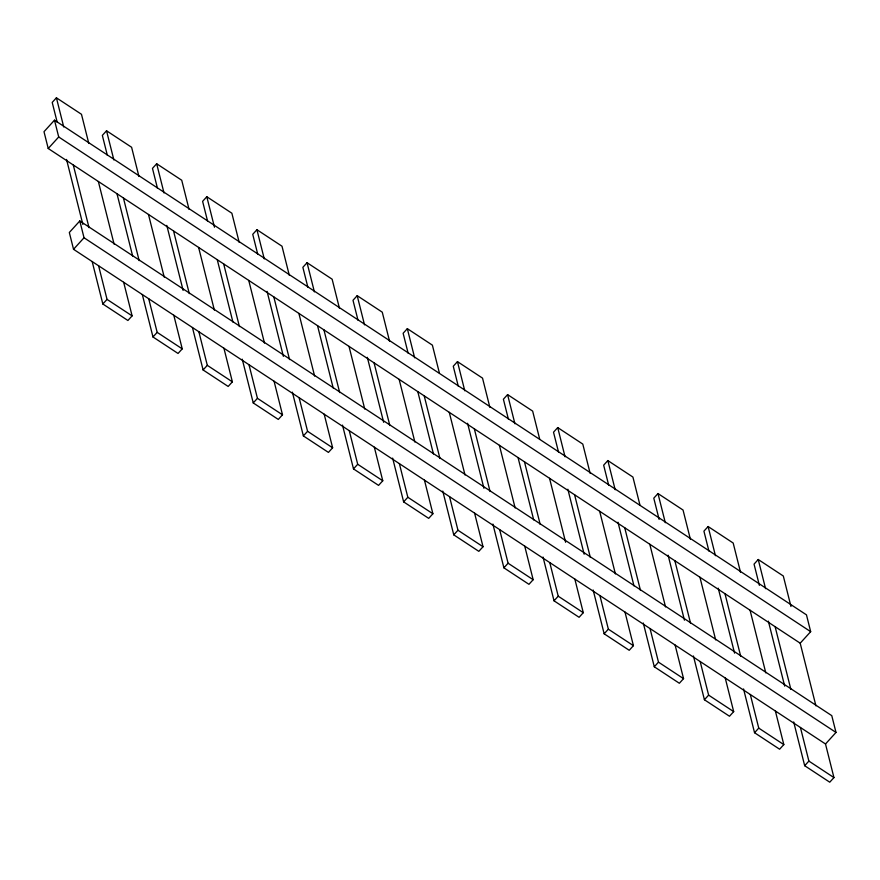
<?xml version="1.0" encoding="UTF-8"?>
<svg xmlns="http://www.w3.org/2000/svg" width="880" height="880" viewBox="0 0 880 880"><rect width="100%" height="100%" fill="white"/><g stroke="black" fill="none" stroke-linecap="round" stroke-linejoin="round"><path stroke-width="1.32" d="M88.803 143.462L81.477 114.29L56.408 97.801L52.206 102.41L57.211 122.309M800.195 643.192L810.678 631.664L806.465 614.856L54.494 120.175L44 131.703L48.224 148.5L800.195 643.192L815.925 705.859M48.224 148.5L58.707 136.972L54.494 120.175M138.93 176.451L131.604 147.268L106.535 130.779L102.344 135.399L107.338 155.287M825.506 743.985L836 732.446L831.776 715.649L79.805 220.957L69.322 232.496L73.535 249.293L825.506 743.985L833.943 777.59L829.752 782.199L804.683 765.71L793.694 721.941M73.535 249.293L84.029 237.765L79.805 220.957M189.068 209.429L181.731 180.246L156.673 163.757L152.471 168.377L157.465 188.265M123.673 282.282L132.11 315.876L127.908 320.485L102.839 303.996L107.041 299.387L98.604 265.782M239.195 242.407L231.869 213.224L206.8 196.735L202.609 201.355L207.603 221.243M173.8 315.26L182.237 348.854L178.046 353.463L152.977 336.974L157.168 332.365L148.731 298.771M289.322 275.385L281.996 246.202L256.927 229.713L252.736 234.333L257.73 254.221M223.927 348.238L232.375 381.832L228.173 386.452L203.104 369.963L207.306 365.343L198.869 331.749M339.46 308.363L332.134 279.191L307.065 262.702L302.863 267.311L307.868 287.21M274.065 381.216L282.502 414.81L278.3 419.43L253.242 402.941L257.433 398.321L248.996 364.727M389.587 341.341L382.261 312.169L357.192 295.68L353.001 300.289L357.995 320.188M324.192 414.194L332.629 447.788L328.438 452.408L303.369 435.919L307.571 431.299L299.123 397.705M439.384 372.999L432.388 345.147L407.33 328.658L403.128 333.267L408.122 353.166M374.33 447.172L382.767 480.766L378.565 485.386L353.496 468.897L357.698 464.277L349.261 430.683M489.852 407.297L482.526 378.125L457.457 361.636L453.266 366.245L458.26 386.144M424.457 480.15L432.894 513.755L428.703 518.364L403.634 501.875L407.825 497.266L399.388 463.661M539.649 438.955L532.653 411.103L507.584 394.614L503.393 399.234L508.387 419.122M474.584 513.128L483.032 546.733L478.83 551.342L453.761 534.853L457.963 530.244L449.526 496.639M590.117 473.264L582.791 444.081L557.722 427.592L553.52 432.212L558.525 452.1M524.722 546.117L533.159 579.711L528.957 584.32L503.899 567.831L508.09 563.222L499.653 529.617M639.914 504.911L632.918 477.059L607.849 460.57L603.658 465.19L608.652 485.078M574.849 579.095L583.286 612.689L579.095 617.298L554.026 600.809L558.228 596.2L549.78 562.606M690.382 539.22L683.045 510.037L657.987 493.548L653.785 498.168L659.12 519.387M624.987 612.073L633.424 645.667L629.222 650.287L604.153 633.798L608.355 629.178L599.918 595.584M740.509 572.198L733.183 543.026L708.114 526.537L703.923 531.146L708.917 551.045M675.114 645.051L683.551 678.645L679.36 683.265L654.291 666.776L658.482 662.156L650.045 628.562M790.977 606.507L783.31 576.004L758.241 559.515L754.05 564.124L759.374 585.343M725.241 678.029L733.689 711.623L729.487 716.243L704.418 699.754L708.62 695.134L700.183 661.54M775.379 711.007L783.816 744.601L779.614 749.221L754.556 732.732L758.747 728.112L750.31 694.518M804.683 765.71L808.885 761.09L800.437 727.496M58.707 136.972L810.678 631.664M84.029 237.765L836 732.446M107.041 299.387L132.11 315.876M157.168 332.365L182.237 348.854M207.306 365.343L232.375 381.832M257.433 398.321L282.502 414.81M307.571 431.299L332.629 447.788M357.698 464.277L382.767 480.766M407.825 497.266L432.894 513.755M457.963 530.244L483.032 546.733M508.09 563.222L533.159 579.711M558.228 596.2L583.286 612.689M608.355 629.178L633.424 645.667M658.482 662.156L683.551 678.645M708.62 695.134L733.689 711.623M758.747 728.112L783.816 744.601M808.885 761.09L833.943 777.59M758.241 559.515L765.578 588.687M775.126 626.703L790.867 689.37M768.372 621.148L784.696 686.136M750.057 610.214L765.798 672.881M708.114 526.537L715.44 555.709M724.988 593.725L740.729 656.392M718.245 588.17L734.569 653.158M743.556 688.963L754.556 732.732M699.93 577.236L715.671 639.903M657.987 493.548L665.313 522.731M674.861 560.747L690.602 623.414M668.107 555.192L684.431 620.18M693.429 655.985L704.418 699.754M649.792 544.258L665.533 606.914M607.849 460.57L615.186 489.753M624.734 527.769L640.475 590.425M617.98 522.214L633.974 585.871M643.291 623.007L654.291 666.776M599.665 511.28L615.406 573.936M557.722 427.592L565.048 456.775M574.596 494.791L590.337 557.447M567.853 489.236L584.166 554.224M593.164 590.029L604.153 633.798M549.538 478.302L565.609 542.289M507.584 394.614L514.921 423.786M524.469 461.813L540.21 524.469M518.045 457.578L533.709 519.915M543.037 557.051L554.026 600.809M499.4 445.324L515.141 507.98M457.457 361.636L464.783 390.808M474.331 428.835L490.072 491.491M467.588 423.28L483.912 488.257M492.899 524.073L503.899 567.831M449.273 412.335L465.014 475.002M407.33 328.658L414.656 357.83M424.204 395.846L439.945 458.513M417.791 391.622L433.444 453.959M442.772 491.095L453.761 534.853M399.135 379.357L414.876 442.024M357.192 295.68L364.529 324.852M374.077 362.868L389.818 425.535M367.323 357.313L383.647 422.301M392.645 458.106L403.634 501.875M349.008 346.379L364.749 409.046M307.065 262.702L314.391 291.874M323.939 329.89L339.68 392.557M317.526 325.666L333.179 387.992M342.507 425.128L353.496 468.897M298.881 313.401L314.611 376.068M256.927 229.713L264.264 258.896M273.812 296.912L289.553 359.579M267.058 291.357L283.382 356.345M292.38 392.15L303.369 435.919M248.743 280.423L264.484 343.09M206.8 196.735L214.467 227.238M223.674 263.934L239.415 326.59M217.261 259.71L232.914 322.036M242.242 359.172L253.242 402.941M198.616 247.445L214.357 310.101M156.673 163.757L163.999 192.94M173.547 230.956L189.288 293.612M166.793 225.401L183.117 290.389M192.445 327.514L203.104 369.963M148.478 214.467L164.219 277.123M106.535 130.779L113.872 159.951M123.42 197.978L139.161 260.634M116.996 193.743L132.66 256.08M142.318 294.536L152.977 336.974M98.351 181.489L114.092 244.145M56.408 97.801L63.734 126.973M73.282 165L89.023 227.656M66.539 159.445L82.852 224.422M92.18 261.558L102.839 303.996"/></g></svg>
